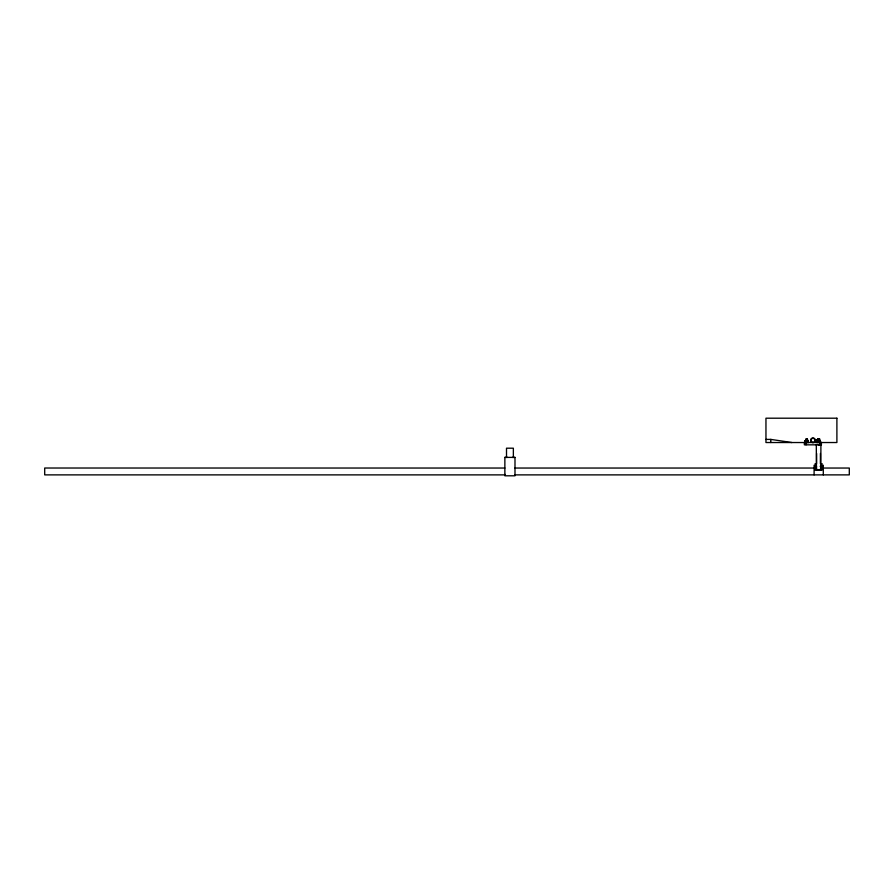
<?xml version="1.0" encoding="UTF-8"?>
<svg xmlns="http://www.w3.org/2000/svg" width="894" height="894" viewBox="0 0 894 894"><rect width="100%" height="100%" fill="white"/><g stroke="black" fill="none" stroke-linecap="round" stroke-linejoin="round"><path stroke-width="1.34" d="M504.875 474.68L505.11 474.379M807.07 442.53L807.092 440.686M818.848 442.53L818.87 440.686M807.472 442.53L807.528 440.865M819.25 442.53L819.239 439.11M807.818 442.53L807.885 440.686M819.664 440.686L819.597 442.53L819.15 439.088L817.328 439.356L818.658 439.379M808.075 442.53L808.165 440.686M819.865 442.53L819.943 440.686M808.243 442.53L808.332 440.686L804.879 440.686L804.969 442.53L804.935 440.686M820.033 442.53L820.122 440.686M808.299 442.53L808.399 440.686M820.089 442.53L820.178 440.686L816.658 440.686L816.747 442.53L816.714 440.686M818.602 470.132L820.234 470.132M820.826 467.83L820.603 470.132M806.79 439.3L806.98 439.669C806.209 438.853 805.963 440.753 805.907 439.949M807.148 439.703L806.265 439.557L807.282 440.351L806.12 439.032L806.41 440.966L806.41 439.077L807.103 438.853M806.388 439.189L806.857 439.032M817.82 439.39L818.625 439.189M818.636 439.859L819.854 439.233C818.479 440.608 818.535 439.468 818.625 438.988C818.703 440.451 816.568 440.206 818.904 439.088C818.379 440.127 818.803 437.904 817.82 440.966M818.055 439.39L818.479 439.39M817.976 440.072L819.541 438.809L819.239 439.3M806.701 439.379L805.863 439.356L806.667 439.088L806.634 442.53M806.41 439.982L807.293 439.088L806.556 438.764L806.98 439.39M818.178 439.446L819.239 440.351L818.658 440.116M806.634 439.557C806.198 439.099 807.416 438.753 807.338 439.971M818.882 440.15L817.183 439.714L819.295 439.848M818.323 439.982L819.094 439.513M818.658 439.982L819.44 439.513M807.081 440.172L806.41 440.317C809.629 439.826 803.237 440.34 807.405 439.233M806.679 439.926L807.539 439.233L806.679 439.759M807.025 439.926L807.595 439.513L806.276 439.446L806.779 439.859M818.133 439.379C819.709 439.345 816.96 440.474 819.217 439.513L817.496 439.557L819.127 439.088L818.669 439.759M806.008 440.072L806.679 440.15M817.205 440.072L817.641 439.457M805.807 439.993L806.41 439.803M818.379 439.926L817.004 439.993L817.641 439.926M818.926 440.25L818.546 439.926M816.311 444.832L816.401 470.132L817.272 469.573M806.667 439.133L806.31 439.926M818.457 439.557L817.552 439.379M806.913 439.099L806.232 439.647M806.41 440.351L806.846 440.038M818.569 440.351L817.563 439.792L819.686 439.893L818.591 439.446M818.278 440.172L817.854 439.859M818.088 440.317L818.938 440.172L817.954 439.446M818.658 440.317L819.385 440.172M817.932 439.557L818.491 439.479L817.272 439.926M816.39 470.132L817.507 469.752A2.213 2.213 0 0 0 819.72 469.752M816.613 470.132L818.613 470.054M816.982 470.132L818.088 469.976L817.451 470.132M808.332 440.865L804.879 440.865M820.111 440.865L816.669 440.865M765.957 439.401L770.807 439.401L791.883 442.53M804.98 440.966L808.288 440.966M816.758 440.966L820.077 440.966M816.613 453.481L816.613 463.606M820.413 453.481L820.413 463.606M504.864 457.393L514.989 457.393L514.989 475.798L504.864 475.798L504.864 457.393L507.401 457.404M504.864 468.043L44.7 468.02L44.7 474.882L505.099 474.882M514.989 468.043L814.099 468.043M823.296 468.043L849.3 468.043L849.3 474.882L514.989 474.882M512.463 457.415L514.989 457.415M819.183 469.976L819.753 470.132M817.764 439.356L818.412 439.457L818.032 440.966M806.544 439.446L806.801 439.457M818.423 442.53L818.289 438.988L818.256 440.966M806.79 440.686L806.969 438.853M817.339 439.792L818.032 440.183M818.591 439.032L818.591 440.966M820.536 468.948L820.826 470.132L820.904 444.832M816.892 440.686L816.971 442.53M805.114 440.686L805.192 442.53M817.172 440.686L817.239 442.53M805.393 440.686L805.46 442.53M817.541 440.686L817.585 442.53M805.751 440.686L805.807 442.53M817.965 440.686L817.988 442.53M806.176 440.686L806.209 442.53M816.39 463.774L816.401 465.539M823.296 465.215L823.296 474.882M822.067 463.606L822.067 470.054L815.16 470.054L815.16 463.606M821.396 442.195L821.396 444.832L804.376 444.832L804.376 442.195M819.876 442.195L819.876 444.832M818.926 440.966L818.882 439.077L818.826 440.966M814.099 465.215L814.099 474.882M806.98 438.809L806.969 440.966M806.064 442.195L806.064 444.832M770.807 439.401L770.807 442.53M513.357 457.393L513.357 448.196L506.507 448.196L506.507 457.393M819.195 444.754A2.291 2.291 0 0 1 818.01 444.754M820.178 466.266A2.213 2.213 0 0 1 820.178 469.406M816.691 468.948A2.213 2.213 0 0 1 816.691 466.724M836.896 418.202L765.957 418.202L765.957 442.53L836.896 442.53L836.896 418.202M811.819 442.217A2.302 2.302 0 0 0 815.272 440.228A2.302 2.302 0 0 0 811.819 438.228A2.302 2.302 0 0 0 811.819 442.217A2.079 2.079 0 0 0 815.049 440.451A2.079 2.079 0 0 0 811.931 438.641A2.079 2.079 0 0 0 811.931 442.251"/></g></svg>
